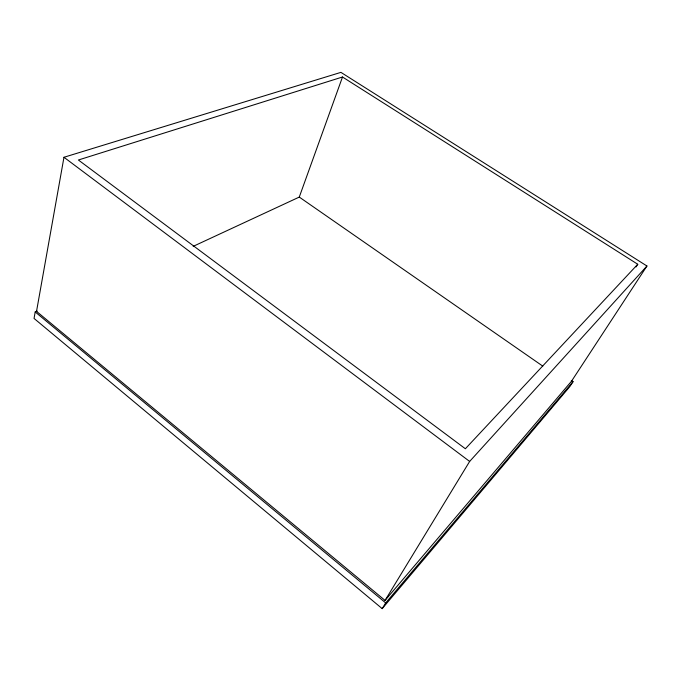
<?xml version="1.0" encoding="UTF-8"?>
<svg xmlns="http://www.w3.org/2000/svg" width="681" height="681" viewBox="0 0 681 681"><rect width="100%" height="100%" fill="white"/><g stroke="black" fill="none" stroke-linecap="round" stroke-linejoin="round"><path stroke-width="1.02" d="M37.132 311.064L35.199 311.949L34.05 318.436L382.194 608.635L569.793 386.629L573.053 381.666L571.299 380.458M63.971 157.268L36.527 311.37L385.046 600.421L571.495 381.232L646.95 266.007L340.926 72.365L63.971 157.268L469.643 461.437L385.046 600.421M193.183 246.352L299.274 197.081L342.5 77.004L637.756 264.262L636.028 266.935M382.194 608.635L385.693 602.906L573.053 381.666M469.643 461.437L646.95 266.007M637.756 264.262L465.37 448.753L78.4 160.001L342.5 77.004M299.274 197.081L542.791 366.131M35.199 311.949L385.693 602.906"/></g></svg>
